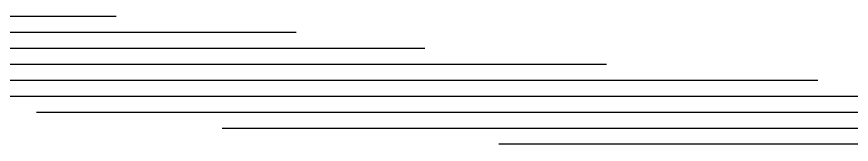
# Model space of a CAD drawing. Header units: inches. Extents: x -16498 to 2265, y 141 to 7454.
# Drawn here: x -11633 to -10379, y 3445 to 3637 of the extents above; entities that cross this region are included whole.
import ezdxf

# ---------------------------------------------------------------- set-up
doc = ezdxf.new("R2010")
doc.units = ezdxf.units.IN
doc.header["$LTSCALE"] = 0.5
doc.header["$MEASUREMENT"] = 0
doc.layers.add('A-Elev-South', color=7, linetype='Continuous')

msp = doc.modelspace()

# ---------------------------------------------------------------- linework, layer by layer
at = {"layer": 'A-Elev-South', "color": 126}
for p, q in [((-11483.7, 3637.3, -5147.6), (-12640.6, 3637.3, -5147.6)), ((-11213, 3613.3, -5147.6), (-12439, 3613.3, -5147.6)), ((-11019.9, 3589.3, -5147.6), (-12261.3, 3589.3, -5147.6)), ((-10746.7, 3565.3, -5147.6), (-12101.6, 3565.3, -5147.6)), ((-10098.2, 3517.3, -5147.6), (-11769.5, 3517.3, -5147.6)), ((-9928.3, 3493.3, -5147.6), (-11603.5, 3493.3, -5147.6)), ((-9607.2, 3469.3, -5147.6), (-11324.4, 3469.3, -5147.6)), ((-9380.7, 3445.3, -5147.6), (-10908.8, 3445.3, -5147.6))]:
    msp.add_line(p, q, dxfattribs=at)
at = {"layer": 'A-Elev-South', "color": 252}
msp.add_line((-10429, 3541.3, -5147.6), (-11935.5, 3541.3, -5147.6), dxfattribs=at)

doc.saveas('drawing.dxf')
